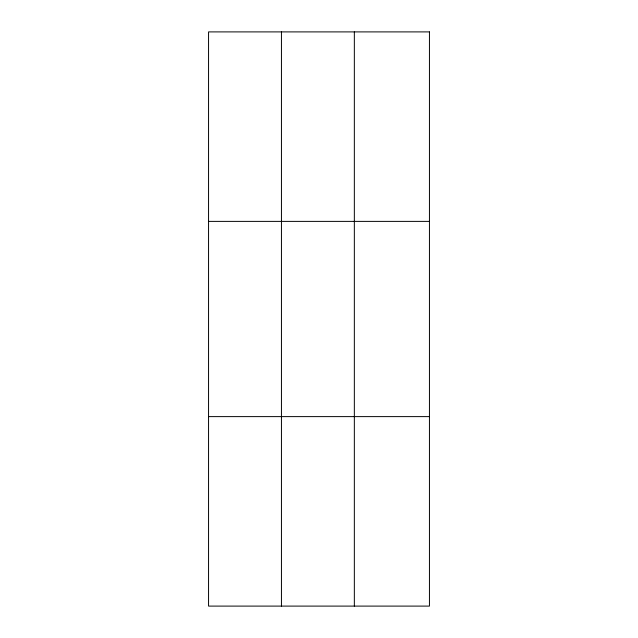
<?xml version="1.0" encoding="UTF-8"?>
<svg xmlns="http://www.w3.org/2000/svg" width="638" height="638" viewBox="0 0 638 638"><rect width="100%" height="100%" fill="white"/><g stroke="black" fill="none" stroke-linecap="round" stroke-linejoin="round"><path stroke-width="0.96" d="M281.446 31.9L281.446 606.1M354.345 31.9L354.345 606.1M208.554 221.386L429.446 221.386M208.554 416.614L429.446 416.614M429.446 31.9L429.446 606.1L208.554 606.1L208.554 31.9L429.446 31.9"/></g></svg>
